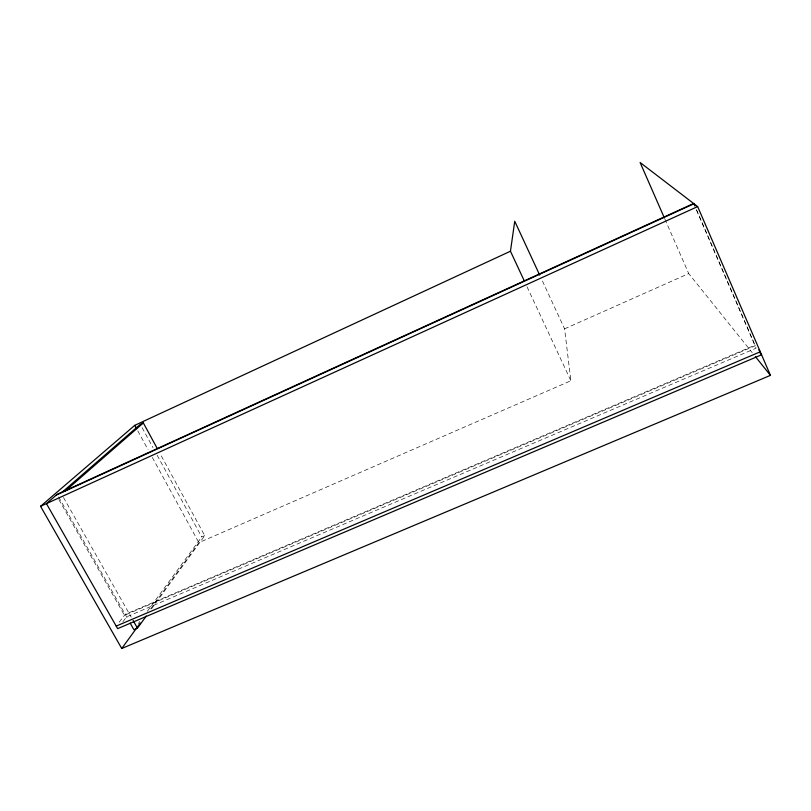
<?xml version="1.0" encoding="UTF-8"?>
<svg xmlns="http://www.w3.org/2000/svg" width="811" height="811" viewBox="0 0 811 811"><rect width="100%" height="100%" fill="white"/><g stroke="black" fill="none" stroke-linecap="round" stroke-linejoin="round"><path stroke-width="0.61" stroke-dasharray="4.05 3.04" d="M150.664 608.797L198.877 542.65L570.873 380.764L564.588 328.84L541.789 279.623M151.505 608.848L204.727 535.645L160.193 453.876M138.357 623.568L139.847 621.53M147.298 611.342L201.716 536.963L204.727 535.645M122.887 621.773L126.617 616.867L756.095 348.193L696.142 209.309M119.197 622.179L125.208 614.373L754.828 345.253L755.264 345.77L124.478 615.316L58.777 499.454M564.588 328.84L688.742 273.591L752.202 352.633M58.635 496.93L127.662 618.712M63.481 497.478L131.24 617.191M142.107 427.661L152.944 447.53M157.162 455.255L201.716 536.963M137.799 430.874L148.078 449.689M152.316 457.434L198.877 542.65M527.028 286.759L570.873 380.764M664.929 219.203L688.742 273.591M696.446 209.522L755.264 345.77"/><path stroke-width="1.22" d="M524.352 281.032L510.454 251.217L514.742 221.251L539.67 275.041M510.454 251.217L134.778 425.339L40.55 506.297L121.741 648.496L140.283 623.051M130.155 623.101L133.886 629.681L137.454 628.17L146.325 615.975M65.417 490.868L143.334 422.947L157.182 448.351M61.798 492.541L140.303 424.346L143.334 422.947M693.628 203.5L57.165 494.335L46.43 503.611L117.646 628.637L761.58 354.792L760.008 352.907M56.304 495.085L693.952 203.754L694.946 206.065M40.55 506.297L697.663 206.592L770.45 375.361L121.741 648.496M116.196 626.092L760.282 351.781L758.721 349.916M697.663 206.592L640.112 162.504L664.422 218.047M755.376 356.587L770.45 375.361M133.105 620.486L137.454 628.17M134.778 425.339L136.593 428.664"/></g></svg>
